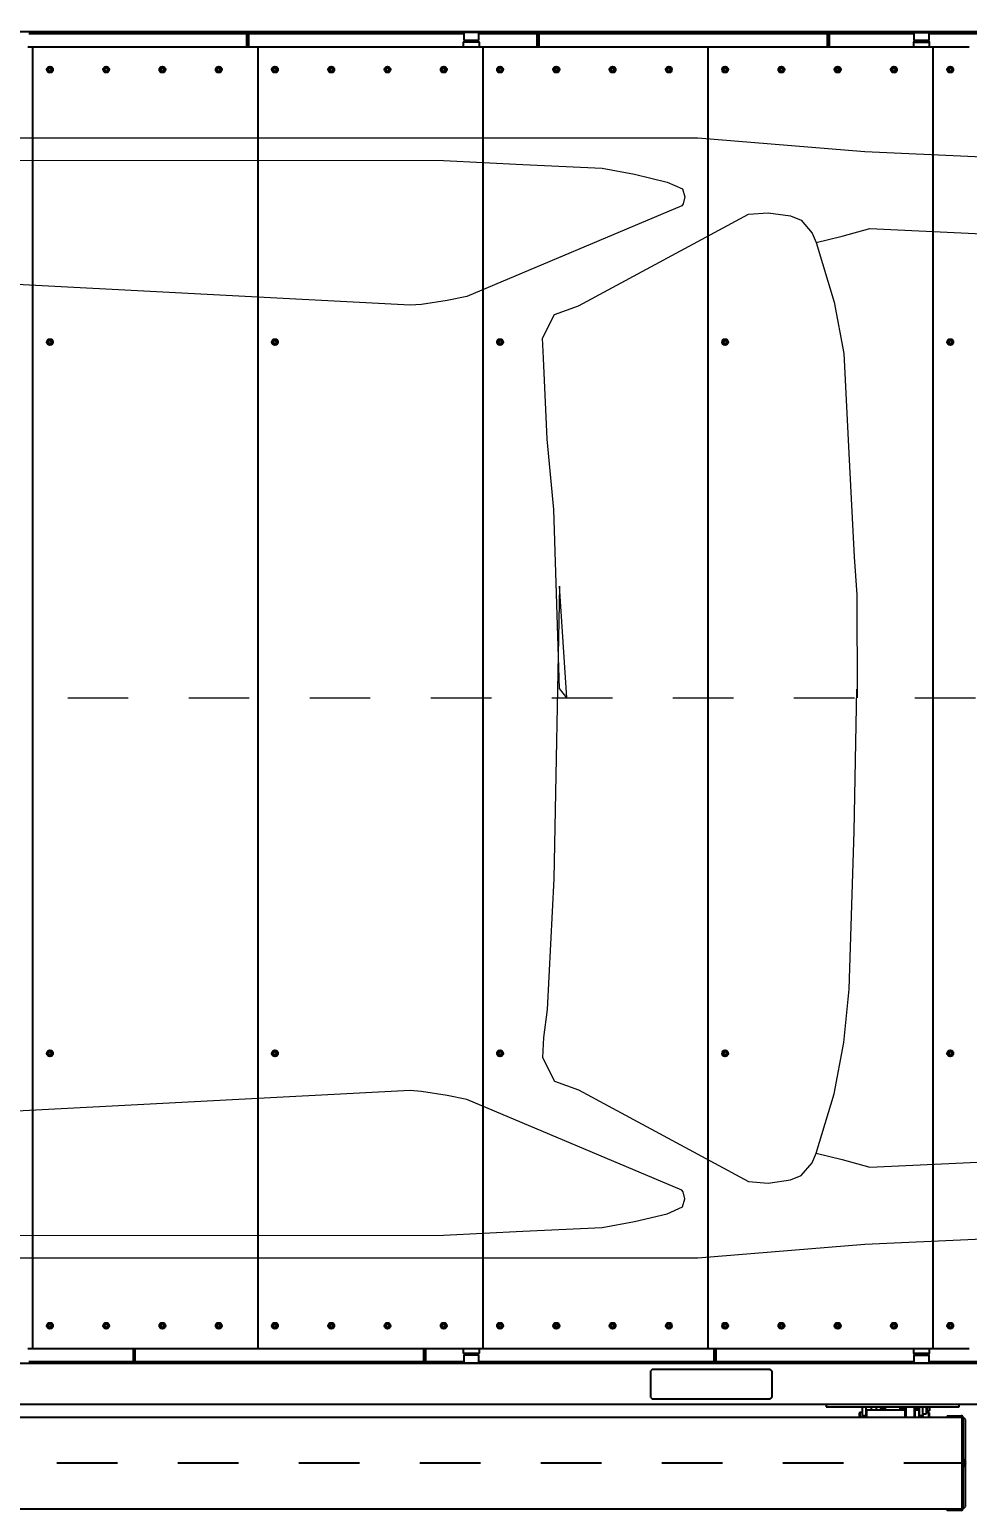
# Model space of a CAD drawing. Header units: metres. Extents: x 1161 to 1456, y 119 to 208.
# Drawn here: x 1364.054 to 1365.604, y 183.688 to 186.134 of the extents above; entities that cross this region are included whole.
import ezdxf

# ---------------------------------------------------------------- set-up
doc = ezdxf.new("R2010")
doc.units = ezdxf.units.M
doc.header["$MEASUREMENT"] = 0
doc.header["$PDMODE"] = 1
doc.header["$PDSIZE"] = -5
doc.linetypes.add('CENTER2', pattern=[1.125, 0.75, -0.125, 0.125, -0.125])
doc.layers.add('GRID', color=8, linetype='Continuous')
doc.layers.add('HAT', color=9, linetype='Continuous', lineweight=15)
doc.styles.get("Standard").update_dxf_attribs({"font": 'verdana.ttf'})
doc.dimstyles.new('app', dxfattribs={"dimtxt": 0.23, "dimasz": 0.1, "dimexe": 0.18, "dimexo": 0.0625, "dimgap": 0.09, "dimtad": 0, "dimzin": 0, "dimdsep": 46, "dimtxsty": 'Standard', "dimblk": 'OBLIQUE', "dimcen": 0.09, "dimse1": 1, "dimse2": 1, "dimclrd": 8, "dimclre": 8, "dimclrt": 6, "dimadec": 0, "dimazin": 0, "dimtfac": 1, "dimtofl": 0, "dimtmove": 0, "dimatfit": 3, "dimfxl": 0, "dimtolj": 1, "dimtzin": 0, "dimarcsym": 0})

# ---------------------------------------------------------------- blocks, each defined once
blk = doc.blocks.new('A$C06C76ABF')
at = {"layer": 'GRID', "linetype": 'CENTER2', "lineweight": 0}
blk.add_line((5329, 1084), (0, 1084), dxfattribs=at)
at = {"layer": 'GRID', "linetype": 'Continuous', "lineweight": 0}
for points in [[(3835, 2009), (3656.9, 2009), (1287.7, 2009), (1011.5, 1986.5), (464.8, 1961.6), (464.8, 1961.6), (416.3, 1956.8), (338.6, 1937.4), (296.6, 1911.5), (264.2, 1879.2), (233.5, 1819.4), (218.9, 1775.7), (206, 1724), (193, 1643.2), (186.6, 1503.9), (176.8, 1402.1), (167.1, 1087.8), (164.5, 1084)], [(3854.6, 1973), (1708.3, 1971.5), (1577.2, 1965.2), (1446.1, 1958.9), (1392.3, 1949.1), (1338.6, 1936.1), (1313.3, 1924.7), (1309.2, 1911.6), (1311.7, 1900.2), (1314.1, 1897), (1669.4, 1747.2), (1702, 1740.6), (1744.4, 1734.1), (1763.1, 1732.5), (2801.6, 1787.2), (3363.7, 1816), (2801.6, 1787.2), (3363.7, 1816), (3363.7, 1816), (3696.2, 1877.8), (3920.4, 1943.6), (3942, 1953.9), (3951.5, 1973.1)], [(1504.1, 1084), (1516.1, 1099.7), (1525.9, 1395.2), (1536.9, 1511.2), (1543, 1645.1), (1544.2, 1678), (1524.7, 1717.1), (1485.2, 1731.5), (1204.2, 1883.1), (1171.6, 1885.5), (1134.6, 1880.4), (1117.2, 1872.9), (1098.5, 1851.8), (1092.2, 1836.2), (1062.3, 1737.9), (1046.4, 1653.1), (1037.5, 1477.5), (1029.4, 1317.1), (1024.7, 1254.5), (1024.3, 1084)], [(1092.2, 1836.2), (1049, 1846.8), (1003.3, 1859.2), (469.8, 1834.3), (415.7, 1821.8), (383.1, 1796.5), (361.7, 1772), (340.9, 1726.2), (330.5, 1682.6), (320.1, 1638.9), (303.4, 1430.9), (286.8, 1097.9), (280.4, 1112.4), (280.4, 1084)], [(1504.1, 1084), (1516.1, 1268.3), (1525.9, 785.3), (1536.9, 569.3), (1543, 522.9), (1544.2, 490), (1524.7, 450.9), (1485.2, 436.5), (1204.2, 284.9), (1171.6, 282.5), (1134.6, 287.6), (1117.2, 295.1), (1098.5, 316.2), (1092.2, 331.8), (1062.3, 430.1), (1046.4, 514.9), (1037.5, 603), (1029.4, 863.4), (1024.7, 1098.5), (1024.3, 1084)], [(3835, 159), (3656.9, 159), (1287.7, 159), (1011.5, 181.5), (464.8, 206.4), (464.8, 206.4), (416.3, 211.2), (338.6, 230.6), (296.6, 256.5), (264.2, 288.8), (233.5, 348.6), (218.9, 392.3), (206, 444), (193, 524.8), (186.6, 576.6), (176.8, 778.4), (167.1, 1005.2), (164.5, 1084)], [(1092.2, 331.8), (1049, 321.2), (1003.3, 308.8), (469.8, 333.7), (415.7, 346.2), (383.1, 371.5), (361.7, 396), (340.9, 441.8), (330.5, 485.4), (320.1, 529.1), (303.4, 749.6), (286.8, 995.1), (286.8, 995.1), (280.4, 1084)], [(3854.6, 195), (1708.3, 196.5), (1577.2, 202.8), (1446.1, 209.1), (1392.3, 218.9), (1338.6, 231.9), (1313.3, 243.3), (1309.2, 256.4), (1311.7, 267.8), (1314.1, 271), (1669.4, 420.8), (1702, 427.4), (1744.4, 433.9), (1763.1, 435.5), (2801.6, 380.8), (3363.7, 352), (2801.6, 380.8), (3363.7, 352), (3363.7, 352), (3696.2, 290.2), (3920.4, 224.4), (3942, 214.1), (3951.5, 194.9)]]:
    blk.add_lwpolyline(points, dxfattribs=at)
blk = doc.blocks.new('A$C0B0434A7')
at = {"color": 8, "linetype": 'Continuous'}
for p, q in [((4189.8, 2614.9), (-270.2, 2614.9)), ((2625.8, 2611.7), (1906.8, 2611.7)), ((2266.6, 2611.7), (2266.6, 2589.9)), ((2269.8, 2611.7), (2269.8, 2589.9)), ((2626.9, 2599.9), (2624.9, 2597.9)), ((2651.8, 2597.9), (2624.9, 2597.9)), ((2624.9, 2597.9), (2624.9, 2589.9)), ((2626.8, 2614.9), (2625.8, 2613.9)), ((2650.8, 2613.9), (2625.8, 2613.9)), ((2625.8, 2613.9), (2625.8, 2600.9)), ((2625.8, 2600.9), (2650.8, 2600.9)), ((2625.8, 2600.9), (2626.8, 2599.9)), ((2626.8, 2614.9), (2649.8, 2614.9)), ((2649.8, 2599.9), (2626.8, 2599.9)), ((2629.3, 2614.9), (2629.3, 2614.9)), ((2647.3, 2614.9), (2647.3, 2614.9)), ((2650.8, 2613.9), (2649.8, 2614.9)), ((2649.8, 2599.9), (2650.8, 2600.9)), ((2651.8, 2597.9), (2649.8, 2599.9)), ((2650.8, 2600.9), (2650.8, 2613.9)), ((3369.8, 2611.7), (2650.8, 2611.7)), ((2651.8, 2589.9), (2651.8, 2597.9)), ((2746.6, 2611.7), (2746.6, 2589.9)), ((2749.8, 2611.7), (2749.8, 2589.9)), ((3226.6, 2611.7), (3226.6, 2589.9)), ((3229.8, 2611.7), (3229.8, 2589.9)), ((3370.9, 2599.9), (3368.9, 2597.9)), ((3368.9, 2597.9), (3395.8, 2597.9)), ((3368.9, 2597.9), (3368.9, 2589.9)), ((3370.8, 2614.9), (3369.8, 2613.9)), ((3369.8, 2613.9), (3394.8, 2613.9)), ((3369.8, 2613.9), (3369.8, 2600.9)), ((3369.8, 2600.9), (3394.8, 2600.9)), ((3369.8, 2600.9), (3370.8, 2599.9)), ((3370.8, 2614.9), (3393.8, 2614.9)), ((3370.8, 2599.9), (3393.8, 2599.9)), ((3373.3, 2614.9), (3373.3, 2614.9)), ((3391.3, 2614.9), (3391.3, 2614.9)), ((3394.8, 2613.9), (3393.8, 2614.9)), ((3393.8, 2599.9), (3394.8, 2600.9)), ((3395.8, 2597.9), (3393.8, 2599.9)), ((3394.8, 2600.9), (3394.8, 2613.9)), ((4113.8, 2611.7), (3394.8, 2611.7)), ((3395.8, 2589.9), (3395.8, 2597.9)), ((1905.6, 2589.9), (1908.7, 2589.9)), ((1908.7, 2589.9), (1912.3, 2589.9)), ((1912.2, 2589.9), (1913.8, 2589.9)), ((1913.8, 2589.9), (1917.1, 2589.9)), ((1913.8, 439.9), (1913.8, 2589.9)), ((1917.1, 2589.9), (1918.6, 2589.9)), ((1918.6, 2589.9), (1964.7, 2589.9)), ((1964.7, 2589.9), (1966.3, 2589.9)), ((1966.3, 2589.9), (1973, 2589.9)), ((1973, 2589.9), (1976.1, 2589.9)), ((1976.1, 2589.9), (1998.6, 2589.9)), ((1998.6, 2589.9), (2001.7, 2589.9)), ((2001.7, 2589.9), (2008.8, 2589.9)), ((2008.8, 2589.9), (2010.3, 2589.9)), ((2010.3, 2589.9), (2057.4, 2589.9)), ((2057.4, 2589.9), (2058.9, 2589.9)), ((2058.9, 2589.9), (2066, 2589.9)), ((2066, 2589.9), (2069.1, 2589.9)), ((2069.1, 2589.9), (2091.6, 2589.9)), ((2091.6, 2589.9), (2094.7, 2589.9)), ((2094.7, 2589.9), (2101.8, 2589.9)), ((2101.8, 2589.9), (2103.3, 2589.9)), ((2103.3, 2589.9), (2150.4, 2589.9)), ((2150.4, 2589.9), (2151.9, 2589.9)), ((2151.9, 2589.9), (2159, 2589.9)), ((2159, 2589.9), (2162.1, 2589.9)), ((2162.1, 2589.9), (2184.6, 2589.9)), ((2184.6, 2589.9), (2187.7, 2589.9)), ((2187.7, 2589.9), (2194.8, 2589.9)), ((2194.8, 2589.9), (2196.3, 2589.9)), ((2196.3, 2589.9), (2243.4, 2589.9)), ((2243.4, 2589.9), (2244.9, 2589.9)), ((2244.9, 2589.9), (2252, 2589.9)), ((2252, 2589.9), (2255.1, 2589.9)), ((2255.1, 2589.9), (2277.6, 2589.9)), ((2277.6, 2589.9), (2280.7, 2589.9)), ((2280.7, 2589.9), (2284.3, 2589.9)), ((2284.2, 2589.9), (2285.8, 2589.9)), ((2285.8, 2589.9), (2289.1, 2589.9)), ((2285.8, 439.9), (2285.8, 2589.9)), ((2289.1, 2589.9), (2290.6, 2589.9)), ((2290.6, 2589.9), (2336.7, 2589.9)), ((2336.7, 2589.9), (2338.3, 2589.9)), ((2338.3, 2589.9), (2345, 2589.9)), ((2345, 2589.9), (2348.1, 2589.9)), ((2348.1, 2589.9), (2370.6, 2589.9)), ((2370.6, 2589.9), (2373.7, 2589.9)), ((2373.7, 2589.9), (2380.8, 2589.9)), ((2380.8, 2589.9), (2382.3, 2589.9)), ((2382.3, 2589.9), (2429.4, 2589.9)), ((2429.4, 2589.9), (2430.9, 2589.9)), ((2430.9, 2589.9), (2438, 2589.9)), ((2438, 2589.9), (2441.1, 2589.9)), ((2441.1, 2589.9), (2463.6, 2589.9)), ((2463.6, 2589.9), (2466.7, 2589.9)), ((2466.7, 2589.9), (2473.8, 2589.9)), ((2473.8, 2589.9), (2475.3, 2589.9)), ((2475.3, 2589.9), (2522.4, 2589.9)), ((2522.4, 2589.9), (2523.9, 2589.9)), ((2523.9, 2589.9), (2531, 2589.9)), ((2531, 2589.9), (2534.1, 2589.9)), ((2534.1, 2589.9), (2556.6, 2589.9)), ((2556.6, 2589.9), (2559.7, 2589.9)), ((2559.7, 2589.9), (2566.8, 2589.9)), ((2566.8, 2589.9), (2568.3, 2589.9)), ((2568.3, 2589.9), (2615.4, 2589.9)), ((2615.4, 2589.9), (2616.9, 2589.9)), ((2616.9, 2589.9), (2624, 2589.9)), ((2624, 2589.9), (2627.1, 2589.9)), ((2627.1, 2589.9), (2649.6, 2589.9)), ((2649.6, 2589.9), (2652.7, 2589.9)), ((2652.7, 2589.9), (2656.3, 2589.9)), ((2656.2, 2589.9), (2657.8, 2589.9)), ((2657.8, 2589.9), (2661.1, 2589.9)), ((2657.8, 439.9), (2657.8, 2589.9)), ((2661.1, 2589.9), (2662.6, 2589.9)), ((2662.6, 2589.9), (2708.7, 2589.9)), ((2708.7, 2589.9), (2710.3, 2589.9)), ((2710.3, 2589.9), (2717, 2589.9)), ((2717, 2589.9), (2720.1, 2589.9)), ((2720.1, 2589.9), (2742.6, 2589.9)), ((2742.6, 2589.9), (2745.7, 2589.9)), ((2745.7, 2589.9), (2752.8, 2589.9)), ((2752.8, 2589.9), (2754.3, 2589.9)), ((2754.3, 2589.9), (2801.4, 2589.9)), ((2801.4, 2589.9), (2802.9, 2589.9)), ((2802.9, 2589.9), (2810, 2589.9)), ((2810, 2589.9), (2813.1, 2589.9)), ((2813.1, 2589.9), (2835.6, 2589.9)), ((2835.6, 2589.9), (2838.7, 2589.9)), ((2838.7, 2589.9), (2845.8, 2589.9)), ((2845.8, 2589.9), (2847.3, 2589.9)), ((2847.3, 2589.9), (2894.4, 2589.9)), ((2894.4, 2589.9), (2895.9, 2589.9)), ((2895.9, 2589.9), (2903, 2589.9)), ((2903, 2589.9), (2906.1, 2589.9)), ((2906.1, 2589.9), (2928.6, 2589.9)), ((2928.6, 2589.9), (2931.7, 2589.9)), ((2931.7, 2589.9), (2938.8, 2589.9)), ((2938.8, 2589.9), (2940.3, 2589.9)), ((2940.3, 2589.9), (2987.4, 2589.9)), ((2987.4, 2589.9), (2988.9, 2589.9)), ((2988.9, 2589.9), (2996, 2589.9)), ((2996, 2589.9), (2999.1, 2589.9)), ((2999.1, 2589.9), (3021.6, 2589.9)), ((3021.6, 2589.9), (3024.7, 2589.9)), ((3024.7, 2589.9), (3028.3, 2589.9)), ((3028.2, 2589.9), (3029.8, 2589.9)), ((3029.8, 2589.9), (3033.1, 2589.9)), ((3029.8, 439.9), (3029.8, 2589.9)), ((3033.1, 2589.9), (3034.6, 2589.9)), ((3034.6, 2589.9), (3080.7, 2589.9)), ((3080.7, 2589.9), (3082.3, 2589.9)), ((3082.3, 2589.9), (3089, 2589.9)), ((3089, 2589.9), (3092.1, 2589.9)), ((3092.1, 2589.9), (3114.6, 2589.9)), ((3114.6, 2589.9), (3117.7, 2589.9)), ((3117.7, 2589.9), (3124.8, 2589.9)), ((3124.8, 2589.9), (3126.3, 2589.9)), ((3126.3, 2589.9), (3173.4, 2589.9)), ((3173.4, 2589.9), (3174.9, 2589.9)), ((3174.9, 2589.9), (3182, 2589.9)), ((3182, 2589.9), (3185.1, 2589.9)), ((3185.1, 2589.9), (3207.6, 2589.9)), ((3207.6, 2589.9), (3210.7, 2589.9)), ((3210.7, 2589.9), (3217.8, 2589.9)), ((3217.8, 2589.9), (3219.3, 2589.9)), ((3219.3, 2589.9), (3266.4, 2589.9)), ((3266.4, 2589.9), (3267.9, 2589.9)), ((3267.9, 2589.9), (3275, 2589.9)), ((3275, 2589.9), (3278.1, 2589.9)), ((3278.1, 2589.9), (3300.6, 2589.9)), ((3300.6, 2589.9), (3303.7, 2589.9)), ((3303.7, 2589.9), (3310.8, 2589.9)), ((3310.8, 2589.9), (3312.3, 2589.9)), ((3312.3, 2589.9), (3359.4, 2589.9)), ((3359.4, 2589.9), (3360.9, 2589.9)), ((3360.9, 2589.9), (3368, 2589.9)), ((3368, 2589.9), (3371.1, 2589.9)), ((3371.1, 2589.9), (3393.6, 2589.9)), ((3393.6, 2589.9), (3396.7, 2589.9)), ((3396.7, 2589.9), (3400.3, 2589.9)), ((3400.2, 2589.9), (3401.8, 2589.9)), ((3401.8, 2589.9), (3405.1, 2589.9)), ((3401.8, 439.9), (3401.8, 2589.9)), ((3405.1, 2589.9), (3406.6, 2589.9)), ((3406.6, 2589.9), (3452.7, 2589.9)), ((3452.7, 2589.9), (3454.3, 2589.9)), ((3454.3, 2589.9), (3461, 2589.9)), ((1941.8, 2555.3), (1939.3, 2553.9)), ((1939.3, 2553.9), (1939.3, 2551)), ((1939.3, 2551), (1941.8, 2549.6)), ((1944.3, 2553.9), (1941.8, 2555.3)), ((1941.8, 2549.6), (1944.3, 2551)), ((1944.3, 2551), (1944.3, 2553.9)), ((2034.8, 2555.3), (2032.3, 2553.9)), ((2032.3, 2553.9), (2032.3, 2551)), ((2032.3, 2551), (2034.8, 2549.6)), ((2037.3, 2553.9), (2034.8, 2555.3)), ((2034.8, 2549.6), (2037.3, 2551)), ((2037.3, 2551), (2037.3, 2553.9)), ((2127.8, 2555.3), (2125.3, 2553.9)), ((2125.3, 2553.9), (2125.3, 2551)), ((2125.3, 2551), (2127.8, 2549.6)), ((2130.3, 2553.9), (2127.8, 2555.3)), ((2127.8, 2549.6), (2130.3, 2551)), ((2130.3, 2551), (2130.3, 2553.9)), ((2220.8, 2555.3), (2218.3, 2553.9)), ((2218.3, 2553.9), (2218.3, 2551)), ((2218.3, 2551), (2220.8, 2549.6)), ((2223.3, 2553.9), (2220.8, 2555.3)), ((2220.8, 2549.6), (2223.3, 2551)), ((2223.3, 2551), (2223.3, 2553.9)), ((2313.8, 2555.3), (2311.3, 2553.9)), ((2311.3, 2553.9), (2311.3, 2551)), ((2311.3, 2551), (2313.8, 2549.6)), ((2316.3, 2553.9), (2313.8, 2555.3)), ((2313.8, 2549.6), (2316.3, 2551)), ((2316.3, 2551), (2316.3, 2553.9)), ((2406.8, 2555.3), (2404.3, 2553.9)), ((2404.3, 2553.9), (2404.3, 2551)), ((2404.3, 2551), (2406.8, 2549.6)), ((2409.3, 2553.9), (2406.8, 2555.3)), ((2406.8, 2549.6), (2409.3, 2551)), ((2409.3, 2551), (2409.3, 2553.9)), ((2499.8, 2555.3), (2497.3, 2553.9)), ((2497.3, 2553.9), (2497.3, 2551)), ((2497.3, 2551), (2499.8, 2549.6)), ((2502.3, 2553.9), (2499.8, 2555.3)), ((2499.8, 2549.6), (2502.3, 2551)), ((2502.3, 2551), (2502.3, 2553.9)), ((2592.8, 2555.3), (2590.3, 2553.9)), ((2590.3, 2553.9), (2590.3, 2551)), ((2590.3, 2551), (2592.8, 2549.6)), ((2595.3, 2553.9), (2592.8, 2555.3)), ((2592.8, 2549.6), (2595.3, 2551)), ((2595.3, 2551), (2595.3, 2553.9)), ((2685.8, 2555.3), (2683.3, 2553.9)), ((2683.3, 2553.9), (2683.3, 2551)), ((2683.3, 2551), (2685.8, 2549.6)), ((2688.3, 2553.9), (2685.8, 2555.3)), ((2685.8, 2549.6), (2688.3, 2551)), ((2688.3, 2551), (2688.3, 2553.9)), ((2778.8, 2555.3), (2776.3, 2553.9)), ((2776.3, 2553.9), (2776.3, 2551)), ((2776.3, 2551), (2778.8, 2549.6)), ((2781.3, 2553.9), (2778.8, 2555.3)), ((2778.8, 2549.6), (2781.3, 2551)), ((2781.3, 2551), (2781.3, 2553.9)), ((2871.8, 2555.3), (2869.3, 2553.9)), ((2869.3, 2553.9), (2869.3, 2551)), ((2869.3, 2551), (2871.8, 2549.6)), ((2874.3, 2553.9), (2871.8, 2555.3)), ((2871.8, 2549.6), (2874.3, 2551)), ((2874.3, 2551), (2874.3, 2553.9)), ((2964.8, 2555.3), (2962.3, 2553.9)), ((2962.3, 2553.9), (2962.3, 2551)), ((2962.3, 2551), (2964.8, 2549.6)), ((2967.3, 2553.9), (2964.8, 2555.3)), ((2964.8, 2549.6), (2967.3, 2551)), ((2967.3, 2551), (2967.3, 2553.9)), ((3057.8, 2555.3), (3055.3, 2553.9)), ((3055.3, 2553.9), (3055.3, 2551)), ((3055.3, 2551), (3057.8, 2549.6)), ((3060.3, 2553.9), (3057.8, 2555.3)), ((3057.8, 2549.6), (3060.3, 2551)), ((3060.3, 2551), (3060.3, 2553.9)), ((3150.8, 2555.3), (3148.3, 2553.9)), ((3148.3, 2553.9), (3148.3, 2551)), ((3148.3, 2551), (3150.8, 2549.6)), ((3153.3, 2553.9), (3150.8, 2555.3)), ((3150.8, 2549.6), (3153.3, 2551)), ((3153.3, 2551), (3153.3, 2553.9)), ((3243.8, 2555.3), (3241.3, 2553.9)), ((3241.3, 2553.9), (3241.3, 2551)), ((3241.3, 2551), (3243.8, 2549.6)), ((3246.3, 2553.9), (3243.8, 2555.3)), ((3243.8, 2549.6), (3246.3, 2551)), ((3246.3, 2551), (3246.3, 2553.9)), ((3336.8, 2555.3), (3334.3, 2553.9)), ((3334.3, 2553.9), (3334.3, 2551)), ((3334.3, 2551), (3336.8, 2549.6)), ((3339.3, 2553.9), (3336.8, 2555.3)), ((3336.8, 2549.6), (3339.3, 2551)), ((3339.3, 2551), (3339.3, 2553.9)), ((3429.8, 2555.3), (3427.3, 2553.9)), ((3427.3, 2553.9), (3427.3, 2551)), ((3427.3, 2551), (3429.8, 2549.6)), ((3432.3, 2553.9), (3429.8, 2555.3)), ((3429.8, 2549.6), (3432.3, 2551)), ((3432.3, 2551), (3432.3, 2553.9)), ((1941.8, 2105.3), (1939.3, 2103.9)), ((1939.3, 2103.9), (1939.3, 2101)), ((1944.3, 2103.9), (1941.8, 2105.3)), ((1944.3, 2101), (1944.3, 2103.9)), ((2313.8, 2105.3), (2311.3, 2103.9)), ((2311.3, 2103.9), (2311.3, 2101)), ((2316.3, 2103.9), (2313.8, 2105.3)), ((2316.3, 2101), (2316.3, 2103.9)), ((2685.8, 2105.3), (2683.3, 2103.9)), ((2683.3, 2103.9), (2683.3, 2101)), ((2688.3, 2103.9), (2685.8, 2105.3)), ((2688.3, 2101), (2688.3, 2103.9)), ((3057.8, 2105.3), (3055.3, 2103.9)), ((3055.3, 2103.9), (3055.3, 2101)), ((3060.3, 2103.9), (3057.8, 2105.3)), ((3060.3, 2101), (3060.3, 2103.9)), ((3429.8, 2105.3), (3427.3, 2103.9)), ((3427.3, 2103.9), (3427.3, 2101)), ((3432.3, 2103.9), (3429.8, 2105.3)), ((3432.3, 2101), (3432.3, 2103.9)), ((1939.3, 2101), (1941.8, 2099.6)), ((1941.8, 2099.6), (1944.3, 2101)), ((2311.3, 2101), (2313.8, 2099.6)), ((2313.8, 2099.6), (2316.3, 2101)), ((2683.3, 2101), (2685.8, 2099.6)), ((2685.8, 2099.6), (2688.3, 2101)), ((3055.3, 2101), (3057.8, 2099.6)), ((3057.8, 2099.6), (3060.3, 2101)), ((3427.3, 2101), (3429.8, 2099.6)), ((3429.8, 2099.6), (3432.3, 2101)), ((1941.8, 930.3), (1939.3, 928.9)), ((1944.3, 928.9), (1941.8, 930.3)), ((2313.8, 930.3), (2311.3, 928.9)), ((2316.3, 928.9), (2313.8, 930.3)), ((2685.8, 930.3), (2683.3, 928.9)), ((2688.3, 928.9), (2685.8, 930.3)), ((3057.8, 930.3), (3055.3, 928.9)), ((3060.3, 928.9), (3057.8, 930.3)), ((3429.8, 930.3), (3427.3, 928.9)), ((3432.3, 928.9), (3429.8, 930.3)), ((1939.3, 928.9), (1939.3, 926)), ((1939.3, 926), (1941.8, 924.6)), ((1941.8, 924.6), (1944.3, 926)), ((1944.3, 926), (1944.3, 928.9)), ((2311.3, 928.9), (2311.3, 926)), ((2311.3, 926), (2313.8, 924.6)), ((2313.8, 924.6), (2316.3, 926)), ((2316.3, 926), (2316.3, 928.9)), ((2683.3, 928.9), (2683.3, 926)), ((2683.3, 926), (2685.8, 924.6)), ((2685.8, 924.6), (2688.3, 926)), ((2688.3, 926), (2688.3, 928.9)), ((3055.3, 928.9), (3055.3, 926)), ((3055.3, 926), (3057.8, 924.6)), ((3057.8, 924.6), (3060.3, 926)), ((3060.3, 926), (3060.3, 928.9)), ((3427.3, 928.9), (3427.3, 926)), ((3427.3, 926), (3429.8, 924.6)), ((3429.8, 924.6), (3432.3, 926)), ((3432.3, 926), (3432.3, 928.9)), ((1940.4, 479.9), (1939, 477.4)), ((1939, 477.4), (1940.4, 474.9)), ((1943.3, 479.9), (1940.4, 479.9)), ((1940.4, 474.9), (1943.3, 474.9)), ((1944.7, 477.4), (1943.3, 479.9)), ((1943.3, 474.9), (1944.7, 477.4)), ((2033.4, 479.9), (2032, 477.4)), ((2032, 477.4), (2033.4, 474.9)), ((2036.3, 479.9), (2033.4, 479.9)), ((2033.4, 474.9), (2036.3, 474.9)), ((2037.7, 477.4), (2036.3, 479.9)), ((2036.3, 474.9), (2037.7, 477.4)), ((2126.4, 479.9), (2125, 477.4)), ((2125, 477.4), (2126.4, 474.9)), ((2129.3, 479.9), (2126.4, 479.9)), ((2126.4, 474.9), (2129.3, 474.9)), ((2130.7, 477.4), (2129.3, 479.9)), ((2129.3, 474.9), (2130.7, 477.4)), ((2219.4, 479.9), (2218, 477.4)), ((2218, 477.4), (2219.4, 474.9)), ((2222.3, 479.9), (2219.4, 479.9)), ((2219.4, 474.9), (2222.3, 474.9)), ((2223.7, 477.4), (2222.3, 479.9)), ((2222.3, 474.9), (2223.7, 477.4)), ((2312.4, 479.9), (2311, 477.4)), ((2311, 477.4), (2312.4, 474.9)), ((2315.3, 479.9), (2312.4, 479.9)), ((2312.4, 474.9), (2315.3, 474.9)), ((2316.7, 477.4), (2315.3, 479.9)), ((2315.3, 474.9), (2316.7, 477.4)), ((2405.4, 479.9), (2404, 477.4)), ((2404, 477.4), (2405.4, 474.9)), ((2408.3, 479.9), (2405.4, 479.9)), ((2405.4, 474.9), (2408.3, 474.9)), ((2409.7, 477.4), (2408.3, 479.9)), ((2408.3, 474.9), (2409.7, 477.4)), ((2498.4, 479.9), (2497, 477.4)), ((2497, 477.4), (2498.4, 474.9)), ((2501.3, 479.9), (2498.4, 479.9)), ((2498.4, 474.9), (2501.3, 474.9)), ((2502.7, 477.4), (2501.3, 479.9)), ((2501.3, 474.9), (2502.7, 477.4)), ((2591.4, 479.9), (2590, 477.4)), ((2590, 477.4), (2591.4, 474.9)), ((2594.3, 479.9), (2591.4, 479.9)), ((2591.4, 474.9), (2594.3, 474.9)), ((2595.7, 477.4), (2594.3, 479.9)), ((2594.3, 474.9), (2595.7, 477.4)), ((2684.4, 479.9), (2683, 477.4)), ((2683, 477.4), (2684.4, 474.9)), ((2687.3, 479.9), (2684.4, 479.9)), ((2684.4, 474.9), (2687.3, 474.9)), ((2688.7, 477.4), (2687.3, 479.9)), ((2687.3, 474.9), (2688.7, 477.4)), ((2777.4, 479.9), (2776, 477.4)), ((2776, 477.4), (2777.4, 474.9)), ((2780.3, 479.9), (2777.4, 479.9)), ((2777.4, 474.9), (2780.3, 474.9)), ((2781.7, 477.4), (2780.3, 479.9)), ((2780.3, 474.9), (2781.7, 477.4)), ((2870.4, 479.9), (2869, 477.4)), ((2869, 477.4), (2870.4, 474.9)), ((2873.3, 479.9), (2870.4, 479.9)), ((2870.4, 474.9), (2873.3, 474.9)), ((2874.7, 477.4), (2873.3, 479.9)), ((2873.3, 474.9), (2874.7, 477.4)), ((2963.4, 479.9), (2962, 477.4)), ((2962, 477.4), (2963.4, 474.9)), ((2966.3, 479.9), (2963.4, 479.9)), ((2963.4, 474.9), (2966.3, 474.9)), ((2967.7, 477.4), (2966.3, 479.9)), ((2966.3, 474.9), (2967.7, 477.4)), ((3056.4, 479.9), (3055, 477.4)), ((3055, 477.4), (3056.4, 474.9)), ((3059.3, 479.9), (3056.4, 479.9)), ((3056.4, 474.9), (3059.3, 474.9)), ((3060.7, 477.4), (3059.3, 479.9)), ((3059.3, 474.9), (3060.7, 477.4)), ((3149.4, 479.9), (3148, 477.4)), ((3148, 477.4), (3149.4, 474.9)), ((3152.3, 479.9), (3149.4, 479.9)), ((3149.4, 474.9), (3152.3, 474.9)), ((3153.7, 477.4), (3152.3, 479.9)), ((3152.3, 474.9), (3153.7, 477.4)), ((3242.4, 479.9), (3241, 477.4)), ((3241, 477.4), (3242.4, 474.9)), ((3245.3, 479.9), (3242.4, 479.9)), ((3242.4, 474.9), (3245.3, 474.9)), ((3246.7, 477.4), (3245.3, 479.9)), ((3245.3, 474.9), (3246.7, 477.4)), ((3335.4, 479.9), (3334, 477.4)), ((3334, 477.4), (3335.4, 474.9)), ((3338.3, 479.9), (3335.4, 479.9)), ((3335.4, 474.9), (3338.3, 474.9)), ((3339.7, 477.4), (3338.3, 479.9)), ((3338.3, 474.9), (3339.7, 477.4)), ((3428.4, 479.9), (3427, 477.4)), ((3427, 477.4), (3428.4, 474.9)), ((3431.3, 479.9), (3428.4, 479.9)), ((3428.4, 474.9), (3431.3, 474.9)), ((3432.7, 477.4), (3431.3, 479.9)), ((3431.3, 474.9), (3432.7, 477.4)), ((1905.6, 439.9), (1908.7, 439.9)), ((1906.8, 418.1), (2625.8, 418.1)), ((1908.7, 439.9), (1912.3, 439.9)), ((1912.2, 439.9), (1913.8, 439.9)), ((1913.8, 439.9), (1917.1, 439.9)), ((1917.1, 439.9), (1918.6, 439.9)), ((1918.6, 439.9), (1964.7, 439.9)), ((1964.7, 439.9), (1966.3, 439.9)), ((1966.3, 439.9), (1973, 439.9)), ((1973, 439.9), (1976.1, 439.9)), ((1976.1, 439.9), (1998.6, 439.9)), ((1998.6, 439.9), (2001.7, 439.9)), ((2001.7, 439.9), (2008.8, 439.9)), ((2008.8, 439.9), (2010.3, 439.9)), ((2010.3, 439.9), (2057.4, 439.9)), ((2057.4, 439.9), (2058.9, 439.9)), ((2058.9, 439.9), (2066, 439.9)), ((2066, 439.9), (2069.1, 439.9)), ((2069.1, 439.9), (2091.6, 439.9)), ((2079.8, 418.1), (2079.8, 439.9)), ((2083, 418.1), (2083, 439.9)), ((2091.6, 439.9), (2094.7, 439.9)), ((2094.7, 439.9), (2101.8, 439.9)), ((2101.8, 439.9), (2103.3, 439.9)), ((2103.3, 439.9), (2150.4, 439.9)), ((2150.4, 439.9), (2151.9, 439.9)), ((2151.9, 439.9), (2159, 439.9)), ((2159, 439.9), (2162.1, 439.9)), ((2162.1, 439.9), (2184.6, 439.9)), ((2184.6, 439.9), (2187.7, 439.9)), ((2187.7, 439.9), (2194.8, 439.9)), ((2194.8, 439.9), (2196.3, 439.9)), ((2196.3, 439.9), (2243.4, 439.9)), ((2243.4, 439.9), (2244.9, 439.9)), ((2244.9, 439.9), (2252, 439.9)), ((2252, 439.9), (2255.1, 439.9)), ((2255.1, 439.9), (2277.6, 439.9)), ((2277.6, 439.9), (2280.7, 439.9)), ((2280.7, 439.9), (2284.3, 439.9)), ((2284.2, 439.9), (2285.8, 439.9)), ((2285.8, 439.9), (2289.1, 439.9)), ((2289.1, 439.9), (2290.6, 439.9)), ((2290.6, 439.9), (2336.7, 439.9)), ((2336.7, 439.9), (2338.3, 439.9)), ((2338.3, 439.9), (2345, 439.9)), ((2345, 439.9), (2348.1, 439.9)), ((2348.1, 439.9), (2370.6, 439.9)), ((2370.6, 439.9), (2373.7, 439.9)), ((2373.7, 439.9), (2380.8, 439.9)), ((2380.8, 439.9), (2382.3, 439.9)), ((2382.3, 439.9), (2429.4, 439.9)), ((2429.4, 439.9), (2430.9, 439.9)), ((2430.9, 439.9), (2438, 439.9)), ((2438, 439.9), (2441.1, 439.9)), ((2441.1, 439.9), (2463.6, 439.9)), ((2463.6, 439.9), (2466.7, 439.9)), ((2466.7, 439.9), (2473.8, 439.9)), ((2473.8, 439.9), (2475.3, 439.9)), ((2475.3, 439.9), (2522.4, 439.9)), ((2522.4, 439.9), (2523.9, 439.9)), ((2523.9, 439.9), (2531, 439.9)), ((2531, 439.9), (2534.1, 439.9)), ((2534.1, 439.9), (2556.6, 439.9)), ((2556.6, 439.9), (2559.7, 439.9)), ((2559.7, 439.9), (2566.8, 439.9)), ((2559.8, 418.1), (2559.8, 439.9)), ((2563, 418.1), (2563, 439.9)), ((2566.8, 439.9), (2568.3, 439.9)), ((2568.3, 439.9), (2615.4, 439.9)), ((2615.4, 439.9), (2616.9, 439.9)), ((2616.9, 439.9), (2624, 439.9)), ((2624, 439.9), (2627.1, 439.9)), ((2624.9, 439.9), (2624.9, 431.9)), ((2624.9, 431.9), (2651.8, 431.9)), ((2624.9, 431.9), (2626.9, 429.9)), ((2626.8, 429.9), (2625.8, 428.9)), ((2650.8, 428.9), (2625.8, 428.9)), ((2625.8, 428.9), (2625.8, 415.9)), ((2625.8, 415.9), (2650.8, 415.9)), ((2625.8, 415.9), (2626.8, 414.9)), ((2626.8, 429.9), (2649.8, 429.9)), ((2627.1, 439.9), (2649.6, 439.9)), ((2649.6, 439.9), (2652.7, 439.9)), ((2649.8, 429.9), (2651.8, 431.9)), ((2650.8, 428.9), (2649.8, 429.9)), ((2649.8, 414.9), (2650.8, 415.9)), ((2650.8, 415.9), (2650.8, 428.9)), ((2650.8, 418.1), (3369.8, 418.1)), ((2651.8, 431.9), (2651.8, 439.9)), ((2652.7, 439.9), (2656.3, 439.9)), ((2656.2, 439.9), (2657.8, 439.9)), ((2657.8, 439.9), (2661.1, 439.9)), ((2661.1, 439.9), (2662.6, 439.9)), ((2662.6, 439.9), (2708.7, 439.9)), ((2708.7, 439.9), (2710.3, 439.9)), ((2710.3, 439.9), (2717, 439.9)), ((2717, 439.9), (2720.1, 439.9)), ((2720.1, 439.9), (2742.6, 439.9)), ((2742.6, 439.9), (2745.7, 439.9)), ((2745.7, 439.9), (2752.8, 439.9)), ((2752.8, 439.9), (2754.3, 439.9)), ((2754.3, 439.9), (2801.4, 439.9)), ((2801.4, 439.9), (2802.9, 439.9)), ((2802.9, 439.9), (2810, 439.9)), ((2810, 439.9), (2813.1, 439.9)), ((2813.1, 439.9), (2835.6, 439.9)), ((2835.6, 439.9), (2838.7, 439.9)), ((2838.7, 439.9), (2845.8, 439.9)), ((2845.8, 439.9), (2847.3, 439.9)), ((2847.3, 439.9), (2894.4, 439.9)), ((2894.4, 439.9), (2895.9, 439.9)), ((2895.9, 439.9), (2903, 439.9)), ((2903, 439.9), (2906.1, 439.9)), ((2906.1, 439.9), (2928.6, 439.9)), ((2928.6, 439.9), (2931.7, 439.9)), ((2931.7, 439.9), (2938.8, 439.9)), ((2938.8, 439.9), (2940.3, 439.9)), ((2940.3, 439.9), (2987.4, 439.9)), ((2987.4, 439.9), (2988.9, 439.9)), ((2988.9, 439.9), (2996, 439.9)), ((2996, 439.9), (2999.1, 439.9)), ((2999.1, 439.9), (3021.6, 439.9)), ((3021.6, 439.9), (3024.7, 439.9)), ((3024.7, 439.9), (3028.3, 439.9)), ((3028.2, 439.9), (3029.8, 439.9)), ((3029.8, 439.9), (3033.1, 439.9)), ((3033.1, 439.9), (3034.6, 439.9)), ((3034.6, 439.9), (3080.7, 439.9)), ((3039.8, 418.1), (3039.8, 439.9)), ((3043, 418.1), (3043, 439.9)), ((3080.7, 439.9), (3082.3, 439.9)), ((3082.3, 439.9), (3089, 439.9)), ((3089, 439.9), (3092.1, 439.9)), ((3092.1, 439.9), (3114.6, 439.9)), ((3114.6, 439.9), (3117.7, 439.9)), ((3117.7, 439.9), (3124.8, 439.9)), ((3124.8, 439.9), (3126.3, 439.9)), ((3126.3, 439.9), (3173.4, 439.9)), ((3173.4, 439.9), (3174.9, 439.9)), ((3174.9, 439.9), (3182, 439.9)), ((3182, 439.9), (3185.1, 439.9)), ((3185.1, 439.9), (3207.6, 439.9)), ((3207.6, 439.9), (3210.7, 439.9)), ((3210.7, 439.9), (3217.8, 439.9)), ((3217.8, 439.9), (3219.3, 439.9)), ((3219.3, 439.9), (3266.4, 439.9)), ((3266.4, 439.9), (3267.9, 439.9)), ((3267.9, 439.9), (3275, 439.9)), ((3275, 439.9), (3278.1, 439.9)), ((3278.1, 439.9), (3300.6, 439.9)), ((3300.6, 439.9), (3303.7, 439.9)), ((3303.7, 439.9), (3310.8, 439.9)), ((3310.8, 439.9), (3312.3, 439.9)), ((3312.3, 439.9), (3359.4, 439.9)), ((3359.4, 439.9), (3360.9, 439.9)), ((3360.9, 439.9), (3368, 439.9)), ((3368, 439.9), (3371.1, 439.9)), ((3368.9, 439.9), (3368.9, 431.9)), ((3368.9, 431.9), (3395.8, 431.9)), ((3368.9, 431.9), (3370.9, 429.9)), ((3370.8, 429.9), (3369.8, 428.9)), ((3369.8, 428.9), (3394.8, 428.9)), ((3369.8, 428.9), (3369.8, 415.9)), ((3369.8, 415.9), (3394.8, 415.9)), ((3369.8, 415.9), (3370.8, 414.9)), ((3370.8, 429.9), (3393.8, 429.9)), ((3371.1, 439.9), (3393.6, 439.9)), ((3393.6, 439.9), (3396.7, 439.9)), ((3393.8, 429.9), (3395.8, 431.9)), ((3394.8, 428.9), (3393.8, 429.9)), ((3393.8, 414.9), (3394.8, 415.9)), ((3394.8, 415.9), (3394.8, 428.9)), ((3394.8, 418.1), (4113.8, 418.1)), ((3395.8, 431.9), (3395.8, 439.9)), ((3396.7, 439.9), (3400.3, 439.9)), ((3400.2, 439.9), (3401.8, 439.9)), ((3401.8, 439.9), (3405.1, 439.9)), ((3405.1, 439.9), (3406.6, 439.9)), ((3406.6, 439.9), (3452.7, 439.9)), ((3452.7, 439.9), (3454.3, 439.9)), ((3454.3, 439.9), (3461, 439.9)), ((4189.8, 414.9), (-320.2, 414.9)), ((2937.8, 405.9), (2934.8, 402.9)), ((2934.8, 358.9), (2934.8, 402.9)), ((2937.8, 405.9), (3131.8, 405.9)), ((3134.8, 402.9), (3131.8, 405.9)), ((3134.8, 402.9), (3134.8, 358.9)), ((4189.8, 347.1), (-320.2, 347.1)), ((2934.8, 358.9), (2937.8, 355.9)), ((3131.8, 355.9), (2937.8, 355.9)), ((3131.8, 355.9), (3134.8, 358.9)), ((3224.8, 347.1), (3224.8, 343.4)), ((3224.8, 343.4), (3444.8, 343.4)), ((3284.8, 328.9), (3284.8, 343.4)), ((3290.8, 328.9), (3290.8, 343.4)), ((3299.8, 337.8), (3299.8, 343.4)), ((3307.8, 337.8), (3307.8, 343.4)), ((3314.8, 341.1), (3314.8, 343.4)), ((3315.8, 343.4), (3315.8, 343.3)), ((3315.8, 343.3), (3325.8, 343.3)), ((3315.8, 343.3), (3316.4, 342.7)), ((3325.2, 342.7), (3316.4, 342.7)), ((3316.8, 342.7), (3316.8, 341.1)), ((3322.3, 342.7), (3322.3, 337.8)), ((3325.2, 342.7), (3325.8, 343.3)), ((3325.8, 343.3), (3325.8, 343.4)), ((3343.8, 343.4), (3343.8, 343.3)), ((3343.8, 343.3), (3353.8, 343.3)), ((3343.8, 343.3), (3344.4, 342.7)), ((3353.2, 342.7), (3344.4, 342.7)), ((3347.3, 337.8), (3347.3, 342.7)), ((3352.8, 341.1), (3352.8, 342.7)), ((3353.2, 342.7), (3353.8, 343.3)), ((3353.8, 343.3), (3353.8, 343.4)), ((3354.8, 343.4), (3354.8, 341.1)), ((3356.1, 343.4), (3356.1, 326.6)), ((3356.6, 343.4), (3356.6, 326.6)), ((3370.3, 343.4), (3370.3, 326.6)), ((3370.8, 343.4), (3370.8, 326.6)), ((3374.8, 339), (3374.8, 343.4)), ((3375, 343.4), (3375, 338.8)), ((3378.8, 328.9), (3378.8, 343.4)), ((3384.8, 328.9), (3384.8, 343.4)), ((3389.8, 343.4), (3389.8, 333.3)), ((3390.8, 336.3), (3390.8, 343.4)), ((3391, 343.4), (3391, 337.1)), ((3395.6, 337.1), (3395.6, 343.4)), ((3395.8, 343.4), (3395.8, 337.3)), ((3444.8, 343.4), (3444.8, 347.1)), ((420.1, 326.6), (3449.6, 326.6)), ((3280.3, 334.3), (3279.8, 333.8)), ((3279.8, 326.6), (3279.8, 333.8)), ((3280.3, 334.3), (3280.3, 326.6)), ((3284.8, 334.3), (3280.3, 334.3)), ((3284.8, 326.6), (3284.8, 328.9)), ((3284.8, 328.9), (3290.8, 328.9)), ((3291.1, 334.3), (3290.8, 334.3)), ((3290.8, 328.9), (3290.8, 326.6)), ((3291.6, 337.8), (3291.1, 337.3)), ((3291.1, 326.6), (3291.1, 337.3)), ((3291.6, 337.8), (3291.6, 326.6)), ((3355.6, 337.8), (3291.6, 337.8)), ((3316.8, 341.1), (3314.8, 341.1)), ((3315, 341.1), (3315, 339.9)), ((3315, 339.9), (3322.3, 339.9)), ((3316.2, 339.9), (3315.8, 339.6)), ((3315.8, 339.6), (3322.3, 339.6)), ((3315.8, 339.6), (3315.8, 337.8)), ((3316.8, 341.1), (3322.3, 341.1)), ((3347.3, 341.1), (3352.8, 341.1)), ((3347.3, 339.9), (3354.7, 339.9)), ((3347.3, 339.6), (3353.8, 339.6)), ((3354.8, 341.1), (3352.8, 341.1)), ((3353.8, 339.6), (3353.5, 339.9)), ((3353.8, 337.8), (3353.8, 339.6)), ((3354.7, 339.9), (3354.7, 341.1)), ((3355.6, 326.6), (3355.6, 337.8)), ((3356.1, 337.3), (3355.6, 337.8)), ((3371.3, 337.8), (3370.8, 337.3)), ((3371.3, 337.8), (3371.3, 326.6)), ((3378.3, 337.8), (3371.3, 337.8)), ((3374.8, 339.3), (3378.8, 339.3)), ((3374.8, 339), (3375, 338.8)), ((3375, 338.8), (3378.8, 338.8)), ((3378.3, 326.6), (3378.3, 337.8)), ((3378.8, 337.3), (3378.3, 337.8)), ((3378.8, 326.6), (3378.8, 328.9)), ((3378.8, 328.9), (3384.8, 328.9)), ((3389.8, 331.3), (3384.8, 331.3)), ((3384.8, 328.9), (3384.8, 326.6)), ((3389.8, 336.3), (3390.8, 336.3)), ((3394.3, 334.3), (3389.8, 334.3)), ((3389.8, 333.3), (3389.8, 331.3)), ((3390.8, 337.3), (3391, 337.1)), ((3391, 337.1), (3395.6, 337.1)), ((3394.3, 326.6), (3394.3, 334.3)), ((3394.8, 333.8), (3394.3, 334.3)), ((3394.8, 333.8), (3394.8, 326.6)), ((3395.6, 337.1), (3395.8, 337.3)), ((3424.8, 328.8), (3424.8, 327.6)), ((3424.8, 328.8), (3447.8, 328.8)), ((3424.8, 327.6), (3447.8, 327.6)), ((3449.8, 175.6), (3449.8, 325.6)), ((3449.8, 325.6), (3449.8, 324.6)), ((3449.8, 176.6), (3449.8, 324.6)), ((3451, 175.6), (3451, 325.6)), ((3451.8, 325.6), (3451, 325.6)), ((3454.8, 322.6), (3451.8, 325.6)), ((3454.8, 253.9), (3454.8, 322.6)), ((3451.3, 255.6), (3451, 255.4)), ((3451, 245.9), (3451.3, 245.6)), ((3451.3, 245.6), (3451.3, 255.6)), ((3452.3, 255.6), (3451.3, 255.6)), ((3451.3, 245.6), (3452.3, 245.6)), ((3452.3, 255.6), (3452.3, 245.6)), ((3454.8, 178.6), (3454.8, 247.4)), ((3455.3, 251.5), (3455.3, 252.4)), ((3455.3, 248.9), (3455.3, 249.8)), ((3449.6, 174.6), (420.1, 174.6)), ((3447.8, 173.6), (3424.8, 173.6)), ((3424.8, 172.4), (3424.8, 173.6)), ((3447.8, 172.4), (3424.8, 172.4)), ((3449.8, 176.6), (3449.8, 175.6)), ((3451, 175.6), (3451.8, 175.6)), ((3451.8, 175.6), (3454.8, 178.6))]:
    blk.add_line(p, q, dxfattribs=at)
at = {"color": 8, "linetype": 'CENTER2', "ltscale": 10}
blk.add_line((3453.3, 250.6), (416.3, 250.6), dxfattribs=at)
at = {"color": 8, "linetype": 'Continuous'}
for centre, radius in [((1941.8, 2552.4), 5), ((1941.8, 2552.4), 4.7), ((2034.8, 2552.4), 5), ((2034.8, 2552.4), 4.7), ((2127.8, 2552.4), 5), ((2127.8, 2552.4), 4.7), ((2220.8, 2552.4), 5), ((2220.8, 2552.4), 4.7), ((2313.8, 2552.4), 5), ((2313.8, 2552.4), 4.7), ((2406.8, 2552.4), 5), ((2406.8, 2552.4), 4.7), ((2499.8, 2552.4), 5), ((2499.8, 2552.4), 4.7), ((2592.8, 2552.4), 5), ((2592.8, 2552.4), 4.7), ((2685.8, 2552.4), 5), ((2685.8, 2552.4), 4.7), ((2778.8, 2552.4), 5), ((2778.8, 2552.4), 4.7), ((2871.8, 2552.4), 5), ((2871.8, 2552.4), 4.7), ((2964.8, 2552.4), 5), ((2964.8, 2552.4), 4.7), ((3057.8, 2552.4), 5), ((3057.8, 2552.4), 4.7), ((3150.8, 2552.4), 5), ((3150.8, 2552.4), 4.7), ((3243.8, 2552.4), 5), ((3243.8, 2552.4), 4.7), ((3336.8, 2552.4), 5), ((3336.8, 2552.4), 4.7), ((3429.8, 2552.4), 5), ((3429.8, 2552.4), 4.7), ((1941.8, 2102.4), 5), ((1941.8, 2102.4), 4.7), ((2313.8, 2102.4), 5), ((2313.8, 2102.4), 4.7), ((2685.8, 2102.4), 5), ((2685.8, 2102.4), 4.7), ((3057.8, 2102.4), 5), ((3057.8, 2102.4), 4.7), ((3429.8, 2102.4), 5), ((3429.8, 2102.4), 4.7), ((1941.8, 927.4), 5), ((1941.8, 927.4), 4.7), ((2313.8, 927.4), 5), ((2313.8, 927.4), 4.7), ((2685.8, 927.4), 5), ((2685.8, 927.4), 4.7), ((3057.8, 927.4), 5), ((3057.8, 927.4), 4.7), ((3429.8, 927.4), 5), ((3429.8, 927.4), 4.7), ((1941.8, 477.4), 5), ((1941.8, 477.4), 4.7), ((2034.8, 477.4), 5), ((2034.8, 477.4), 4.7), ((2127.8, 477.4), 5), ((2127.8, 477.4), 4.7), ((2220.8, 477.4), 5), ((2220.8, 477.4), 4.7), ((2313.8, 477.4), 5), ((2313.8, 477.4), 4.7), ((2406.8, 477.4), 5), ((2406.8, 477.4), 4.7), ((2499.8, 477.4), 5), ((2499.8, 477.4), 4.7), ((2592.8, 477.4), 5), ((2592.8, 477.4), 4.7), ((2685.8, 477.4), 5), ((2685.8, 477.4), 4.7), ((2778.8, 477.4), 5), ((2778.8, 477.4), 4.7), ((2871.8, 477.4), 5), ((2871.8, 477.4), 4.7), ((2964.8, 477.4), 5), ((2964.8, 477.4), 4.7), ((3057.8, 477.4), 5), ((3057.8, 477.4), 4.7), ((3150.8, 477.4), 5), ((3150.8, 477.4), 4.7), ((3243.8, 477.4), 5), ((3243.8, 477.4), 4.7), ((3336.8, 477.4), 5), ((3336.8, 477.4), 4.7), ((3429.8, 477.4), 5), ((3429.8, 477.4), 4.7)]:
    blk.add_circle(centre, radius, dxfattribs=at)
for centre, radius, start, end in [((1941.8, 2552.4), 2.5, 120, 180), ((1941.8, 2552.4), 2.5, 180, 240), ((1941.8, 2552.4), 2.5, 60, 120), ((1941.8, 2552.4), 2.5, 240, 300), ((1941.8, 2552.4), 2.5, 0, 60), ((1941.8, 2552.4), 2.5, 300, 0), ((2034.8, 2552.4), 2.5, 120, 180), ((2034.8, 2552.4), 2.5, 180, 240), ((2034.8, 2552.4), 2.5, 60, 120), ((2034.8, 2552.4), 2.5, 240, 300), ((2034.8, 2552.4), 2.5, 0, 60), ((2034.8, 2552.4), 2.5, 300, 0), ((2127.8, 2552.4), 2.5, 120, 180), ((2127.8, 2552.4), 2.5, 180, 240), ((2127.8, 2552.4), 2.5, 60, 120), ((2127.8, 2552.4), 2.5, 240, 300), ((2127.8, 2552.4), 2.5, 0, 60), ((2127.8, 2552.4), 2.5, 300, 0), ((2220.8, 2552.4), 2.5, 120, 180), ((2220.8, 2552.4), 2.5, 180, 240), ((2220.8, 2552.4), 2.5, 60, 120), ((2220.8, 2552.4), 2.5, 240, 300), ((2220.8, 2552.4), 2.5, 0, 60), ((2220.8, 2552.4), 2.5, 300, 0), ((2313.8, 2552.4), 2.5, 120, 180), ((2313.8, 2552.4), 2.5, 180, 240), ((2313.8, 2552.4), 2.5, 60, 120), ((2313.8, 2552.4), 2.5, 240, 300), ((2313.8, 2552.4), 2.5, 0, 60), ((2313.8, 2552.4), 2.5, 300, 0), ((2406.8, 2552.4), 2.5, 120, 180), ((2406.8, 2552.4), 2.5, 180, 240), ((2406.8, 2552.4), 2.5, 60, 120), ((2406.8, 2552.4), 2.5, 240, 300), ((2406.8, 2552.4), 2.5, 0, 60), ((2406.8, 2552.4), 2.5, 300, 0), ((2499.8, 2552.4), 2.5, 120, 180), ((2499.8, 2552.4), 2.5, 180, 240), ((2499.8, 2552.4), 2.5, 60, 120), ((2499.8, 2552.4), 2.5, 240, 300), ((2499.8, 2552.4), 2.5, 0, 60), ((2499.8, 2552.4), 2.5, 300, 0), ((2592.8, 2552.4), 2.5, 120, 180), ((2592.8, 2552.4), 2.5, 180, 240), ((2592.8, 2552.4), 2.5, 60, 120), ((2592.8, 2552.4), 2.5, 240, 300), ((2592.8, 2552.4), 2.5, 0, 60), ((2592.8, 2552.4), 2.5, 300, 0), ((2685.8, 2552.4), 2.5, 120, 180), ((2685.8, 2552.4), 2.5, 180, 240), ((2685.8, 2552.4), 2.5, 60, 120), ((2685.8, 2552.4), 2.5, 240, 300), ((2685.8, 2552.4), 2.5, 0, 60), ((2685.8, 2552.4), 2.5, 300, 0), ((2778.8, 2552.4), 2.5, 120, 180), ((2778.8, 2552.4), 2.5, 180, 240), ((2778.8, 2552.4), 2.5, 60, 120), ((2778.8, 2552.4), 2.5, 240, 300), ((2778.8, 2552.4), 2.5, 0, 60), ((2778.8, 2552.4), 2.5, 300, 0), ((2871.8, 2552.4), 2.5, 120, 180), ((2871.8, 2552.4), 2.5, 180, 240), ((2871.8, 2552.4), 2.5, 60, 120), ((2871.8, 2552.4), 2.5, 240, 300), ((2871.8, 2552.4), 2.5, 0, 60), ((2871.8, 2552.4), 2.5, 300, 0), ((2964.8, 2552.4), 2.5, 120, 180), ((2964.8, 2552.4), 2.5, 180, 240), ((2964.8, 2552.4), 2.5, 60, 120), ((2964.8, 2552.4), 2.5, 240, 300), ((2964.8, 2552.4), 2.5, 0, 60), ((2964.8, 2552.4), 2.5, 300, 0), ((3057.8, 2552.4), 2.5, 120, 180), ((3057.8, 2552.4), 2.5, 180, 240), ((3057.8, 2552.4), 2.5, 60, 120), ((3057.8, 2552.4), 2.5, 240, 300), ((3057.8, 2552.4), 2.5, 0, 60), ((3057.8, 2552.4), 2.5, 300, 0), ((3150.8, 2552.4), 2.5, 120, 180), ((3150.8, 2552.4), 2.5, 180, 240), ((3150.8, 2552.4), 2.5, 60, 120), ((3150.8, 2552.4), 2.5, 240, 300), ((3150.8, 2552.4), 2.5, 0, 60), ((3150.8, 2552.4), 2.5, 300, 0), ((3243.8, 2552.4), 2.5, 120, 180), ((3243.8, 2552.4), 2.5, 180, 240), ((3243.8, 2552.4), 2.5, 60, 120), ((3243.8, 2552.4), 2.5, 240, 300), ((3243.8, 2552.4), 2.5, 0, 60), ((3243.8, 2552.4), 2.5, 300, 0), ((3336.8, 2552.4), 2.5, 120, 180), ((3336.8, 2552.4), 2.5, 180, 240), ((3336.8, 2552.4), 2.5, 60, 120), ((3336.8, 2552.4), 2.5, 240, 300), ((3336.8, 2552.4), 2.5, 0, 60), ((3336.8, 2552.4), 2.5, 300, 0), ((3429.8, 2552.4), 2.5, 120, 180), ((3429.8, 2552.4), 2.5, 180, 240), ((3429.8, 2552.4), 2.5, 60, 120), ((3429.8, 2552.4), 2.5, 240, 300), ((3429.8, 2552.4), 2.5, 0, 60), ((3429.8, 2552.4), 2.5, 300, 0), ((1941.8, 2102.4), 2.5, 120, 180), ((1941.8, 2102.4), 2.5, 60, 120), ((1941.8, 2102.4), 2.5, 0, 60), ((2313.8, 2102.4), 2.5, 120, 180), ((2313.8, 2102.4), 2.5, 60, 120), ((2313.8, 2102.4), 2.5, 0, 60), ((2685.8, 2102.4), 2.5, 120, 180), ((2685.8, 2102.4), 2.5, 60, 120), ((2685.8, 2102.4), 2.5, 0, 60), ((3057.8, 2102.4), 2.5, 120, 180), ((3057.8, 2102.4), 2.5, 60, 120), ((3057.8, 2102.4), 2.5, 0, 60), ((3429.8, 2102.4), 2.5, 120, 180), ((3429.8, 2102.4), 2.5, 60, 120), ((3429.8, 2102.4), 2.5, 0, 60), ((1941.8, 2102.4), 2.5, 180, 240), ((1941.8, 2102.4), 2.5, 240, 300), ((1941.8, 2102.4), 2.5, 300, 0), ((2313.8, 2102.4), 2.5, 180, 240), ((2313.8, 2102.4), 2.5, 240, 300), ((2313.8, 2102.4), 2.5, 300, 0), ((2685.8, 2102.4), 2.5, 180, 240), ((2685.8, 2102.4), 2.5, 240, 300), ((2685.8, 2102.4), 2.5, 300, 0), ((3057.8, 2102.4), 2.5, 180, 240), ((3057.8, 2102.4), 2.5, 240, 300), ((3057.8, 2102.4), 2.5, 300, 0), ((3429.8, 2102.4), 2.5, 180, 240), ((3429.8, 2102.4), 2.5, 240, 300), ((3429.8, 2102.4), 2.5, 300, 0), ((1941.8, 927.4), 2.5, 120, 180), ((1941.8, 927.4), 2.5, 60, 120), ((1941.8, 927.4), 2.5, 0, 60), ((2313.8, 927.4), 2.5, 120, 180), ((2313.8, 927.4), 2.5, 60, 120), ((2313.8, 927.4), 2.5, 0, 60), ((2685.8, 927.4), 2.5, 120, 180), ((2685.8, 927.4), 2.5, 60, 120), ((2685.8, 927.4), 2.5, 0, 60), ((3057.8, 927.4), 2.5, 120, 180), ((3057.8, 927.4), 2.5, 60, 120), ((3057.8, 927.4), 2.5, 0, 60), ((3429.8, 927.4), 2.5, 120, 180), ((3429.8, 927.4), 2.5, 60, 120), ((3429.8, 927.4), 2.5, 0, 60), ((1941.8, 927.4), 2.5, 180, 240), ((1941.8, 927.4), 2.5, 240, 300), ((1941.8, 927.4), 2.5, 300, 0), ((2313.8, 927.4), 2.5, 180, 240), ((2313.8, 927.4), 2.5, 240, 300), ((2313.8, 927.4), 2.5, 300, 0), ((2685.8, 927.4), 2.5, 180, 240), ((2685.8, 927.4), 2.5, 240, 300), ((2685.8, 927.4), 2.5, 300, 0), ((3057.8, 927.4), 2.5, 180, 240), ((3057.8, 927.4), 2.5, 240, 300), ((3057.8, 927.4), 2.5, 300, 0), ((3429.8, 927.4), 2.5, 180, 240), ((3429.8, 927.4), 2.5, 240, 300), ((3429.8, 927.4), 2.5, 300, 0), ((1941.8, 477.4), 2.5, 150, 210), ((1941.8, 477.4), 2.5, 90, 150), ((1941.8, 477.4), 2.5, 210, 270), ((1941.8, 477.4), 2.5, 30, 90), ((1941.8, 477.4), 2.5, 270, 330), ((1941.8, 477.4), 2.5, 330, 30), ((2034.8, 477.4), 2.5, 150, 210), ((2034.8, 477.4), 2.5, 90, 150), ((2034.8, 477.4), 2.5, 210, 270), ((2034.8, 477.4), 2.5, 30, 90), ((2034.8, 477.4), 2.5, 270, 330), ((2034.8, 477.4), 2.5, 330, 30), ((2127.8, 477.4), 2.5, 150, 210), ((2127.8, 477.4), 2.5, 90, 150), ((2127.8, 477.4), 2.5, 210, 270), ((2127.8, 477.4), 2.5, 30, 90), ((2127.8, 477.4), 2.5, 270, 330), ((2127.8, 477.4), 2.5, 330, 30), ((2220.8, 477.4), 2.5, 150, 210), ((2220.8, 477.4), 2.5, 90, 150), ((2220.8, 477.4), 2.5, 210, 270), ((2220.8, 477.4), 2.5, 30, 90), ((2220.8, 477.4), 2.5, 270, 330), ((2220.8, 477.4), 2.5, 330, 30), ((2313.8, 477.4), 2.5, 150, 210), ((2313.8, 477.4), 2.5, 90, 150), ((2313.8, 477.4), 2.5, 210, 270), ((2313.8, 477.4), 2.5, 30, 90), ((2313.8, 477.4), 2.5, 270, 330), ((2313.8, 477.4), 2.5, 330, 30), ((2406.8, 477.4), 2.5, 150, 210), ((2406.8, 477.4), 2.5, 90, 150), ((2406.8, 477.4), 2.5, 210, 270), ((2406.8, 477.4), 2.5, 30, 90), ((2406.8, 477.4), 2.5, 270, 330), ((2406.8, 477.4), 2.5, 330, 30), ((2499.8, 477.4), 2.5, 150, 210), ((2499.8, 477.4), 2.5, 90, 150), ((2499.8, 477.4), 2.5, 210, 270), ((2499.8, 477.4), 2.5, 30, 90), ((2499.8, 477.4), 2.5, 270, 330), ((2499.8, 477.4), 2.5, 330, 30), ((2592.8, 477.4), 2.5, 150, 210), ((2592.8, 477.4), 2.5, 90, 150), ((2592.8, 477.4), 2.5, 210, 270), ((2592.8, 477.4), 2.5, 30, 90), ((2592.8, 477.4), 2.5, 270, 330), ((2592.8, 477.4), 2.5, 330, 30), ((2685.8, 477.4), 2.5, 150, 210), ((2685.8, 477.4), 2.5, 90, 150), ((2685.8, 477.4), 2.5, 210, 270), ((2685.8, 477.4), 2.5, 30, 90), ((2685.8, 477.4), 2.5, 270, 330), ((2685.8, 477.4), 2.5, 330, 30), ((2778.8, 477.4), 2.5, 150, 210), ((2778.8, 477.4), 2.5, 90, 150), ((2778.8, 477.4), 2.5, 210, 270), ((2778.8, 477.4), 2.5, 30, 90), ((2778.8, 477.4), 2.5, 270, 330), ((2778.8, 477.4), 2.5, 330, 30), ((2871.8, 477.4), 2.5, 150, 210), ((2871.8, 477.4), 2.5, 90, 150), ((2871.8, 477.4), 2.5, 210, 270), ((2871.8, 477.4), 2.5, 30, 90), ((2871.8, 477.4), 2.5, 270, 330), ((2871.8, 477.4), 2.5, 330, 30), ((2964.8, 477.4), 2.5, 150, 210), ((2964.8, 477.4), 2.5, 90, 150), ((2964.8, 477.4), 2.5, 210, 270), ((2964.8, 477.4), 2.5, 30, 90), ((2964.8, 477.4), 2.5, 270, 330), ((2964.8, 477.4), 2.5, 330, 30), ((3057.8, 477.4), 2.5, 150, 210), ((3057.8, 477.4), 2.5, 90, 150), ((3057.8, 477.4), 2.5, 210, 270), ((3057.8, 477.4), 2.5, 30, 90), ((3057.8, 477.4), 2.5, 270, 330), ((3057.8, 477.4), 2.5, 330, 30), ((3150.8, 477.4), 2.5, 150, 210), ((3150.8, 477.4), 2.5, 90, 150), ((3150.8, 477.4), 2.5, 210, 270), ((3150.8, 477.4), 2.5, 30, 90), ((3150.8, 477.4), 2.5, 270, 330), ((3150.8, 477.4), 2.5, 330, 30), ((3243.8, 477.4), 2.5, 150, 210), ((3243.8, 477.4), 2.5, 90, 150), ((3243.8, 477.4), 2.5, 210, 270), ((3243.8, 477.4), 2.5, 30, 90), ((3243.8, 477.4), 2.5, 270, 330), ((3243.8, 477.4), 2.5, 330, 30), ((3336.8, 477.4), 2.5, 150, 210), ((3336.8, 477.4), 2.5, 90, 150), ((3336.8, 477.4), 2.5, 210, 270), ((3336.8, 477.4), 2.5, 30, 90), ((3336.8, 477.4), 2.5, 270, 330), ((3336.8, 477.4), 2.5, 330, 30), ((3429.8, 477.4), 2.5, 150, 210), ((3429.8, 477.4), 2.5, 90, 150), ((3429.8, 477.4), 2.5, 210, 270), ((3429.8, 477.4), 2.5, 30, 90), ((3429.8, 477.4), 2.5, 270, 330), ((3429.8, 477.4), 2.5, 330, 30), ((3447.8, 325.6), 3.2, 0, 90), ((3447.8, 325.6), 2, 0, 90), ((3451.7, 252), 3.71, 5.9238, 80.1886), ((3451.7, 249.3), 3.71, 279.8114, 354.0436), ((3447.8, 175.6), 3.2, 270, 0), ((3447.8, 175.6), 2, 270, 0)]:
    blk.add_arc(centre, radius, start, end, dxfattribs=at)
blk.add_open_spline([(3455.3, 249.8), (3455.4, 250.1), (3455.4, 250.4), (3455.4, 250.9), (3455.4, 251.2), (3455.3, 251.5)], degree=3, knots=[0, 0, 0, 0, 0.5, 0.5, 1, 1, 1, 1], dxfattribs=at)
blk = doc.blocks.new('_Oblique')
at = {"layer": 'HAT', "color": 0, "linetype": 'Continuous', "lineweight": -2}
blk.add_line((-0.5, -0.5), (0.5, 0.5), dxfattribs=at)
blk = doc.blocks.new('*D53')
at = {"color": 8, "lineweight": -2}
for p, q in [((1366.8576, 186.3662), (1366.8576, 185.4926)), ((1366.8576, 183.7662), (1366.8576, 184.6399))]:
    blk.add_line(p, q, dxfattribs=at)
at = {"layer": 'DEFPOINTS', "color": 0}
for p in [(1365.7958, 186.3662), (1366.8576, 186.3662), (1365.4329, 183.7662)]:
    blk.add_point(p, dxfattribs=at)
at = {"color": 8, "lineweight": -2, "xscale": 0.1, "yscale": 0.1, "zscale": 0.1}
for p, rotation in [((1366.8576, 186.3662), 90), ((1366.8576, 183.7662), 270)]:
    blk.add_blockref('_Oblique', p, dxfattribs=dict(at, rotation=rotation))
at = {"color": 6, "insert": (1366.8576, 185.0662), "char_height": 0.23, "attachment_point": 5, "rotation": 90}
blk.add_mtext('\\A1;2.60', dxfattribs=at)

msp = doc.modelspace()

# ---------------------------------------------------------------- block references
at = {"xscale": 0.001, "yscale": 0.001, "zscale": 0.001}
msp.add_blockref('A$C0B0434A7', (1362.1459, 183.5156), dxfattribs=at)
at = {"linetype": 'Continuous', "ltscale": 0.5, "extrusion": (0, 0, -1), "xscale": 0.001, "yscale": 0.001, "zscale": -0.001}
msp.add_blockref('A$C06C76ABF', (-1366.4463, 183.9462), dxfattribs=at)

# ---------------------------------------------------------------- dimensions: what is measured, and where the dimension line sits
dim = msp.add_linear_dim(base=(1366.8576, 186.3662), p1=(1365.4329, 183.7662), p2=(1365.7958, 186.3662), angle=90, dimstyle='app')
dim.commit()
dim.dimension.update_dxf_attribs({"geometry": '*D53', "text_midpoint": (1366.8576, 185.0662)})

doc.saveas('drawing.dxf')
